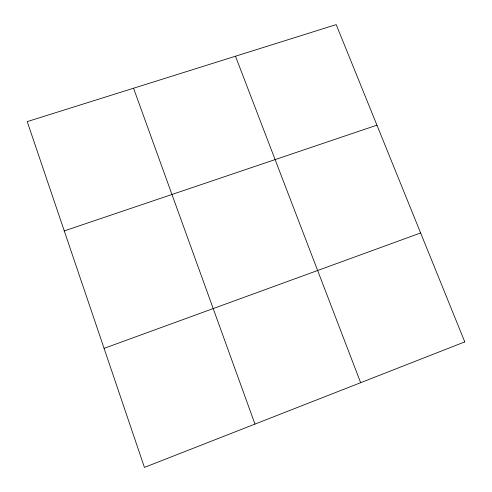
<?xml version="1.0" encoding="UTF-8"?>
<svg xmlns="http://www.w3.org/2000/svg" width="492" height="492" viewBox="0 0 492 492"><rect width="100%" height="100%" fill="white"/><g stroke="black" fill="none" stroke-linecap="round" stroke-linejoin="round"><path stroke-width="0.74" d="M104.076 348.361L420.629 232.956M64.261 230.902L376.946 125.159M235.483 56.217L360.648 382.69M133.547 88.228L254.967 424.092M464.78 341.891L144.427 467.4L27.22 121.61L336.19 24.6L464.78 341.891"/></g></svg>
